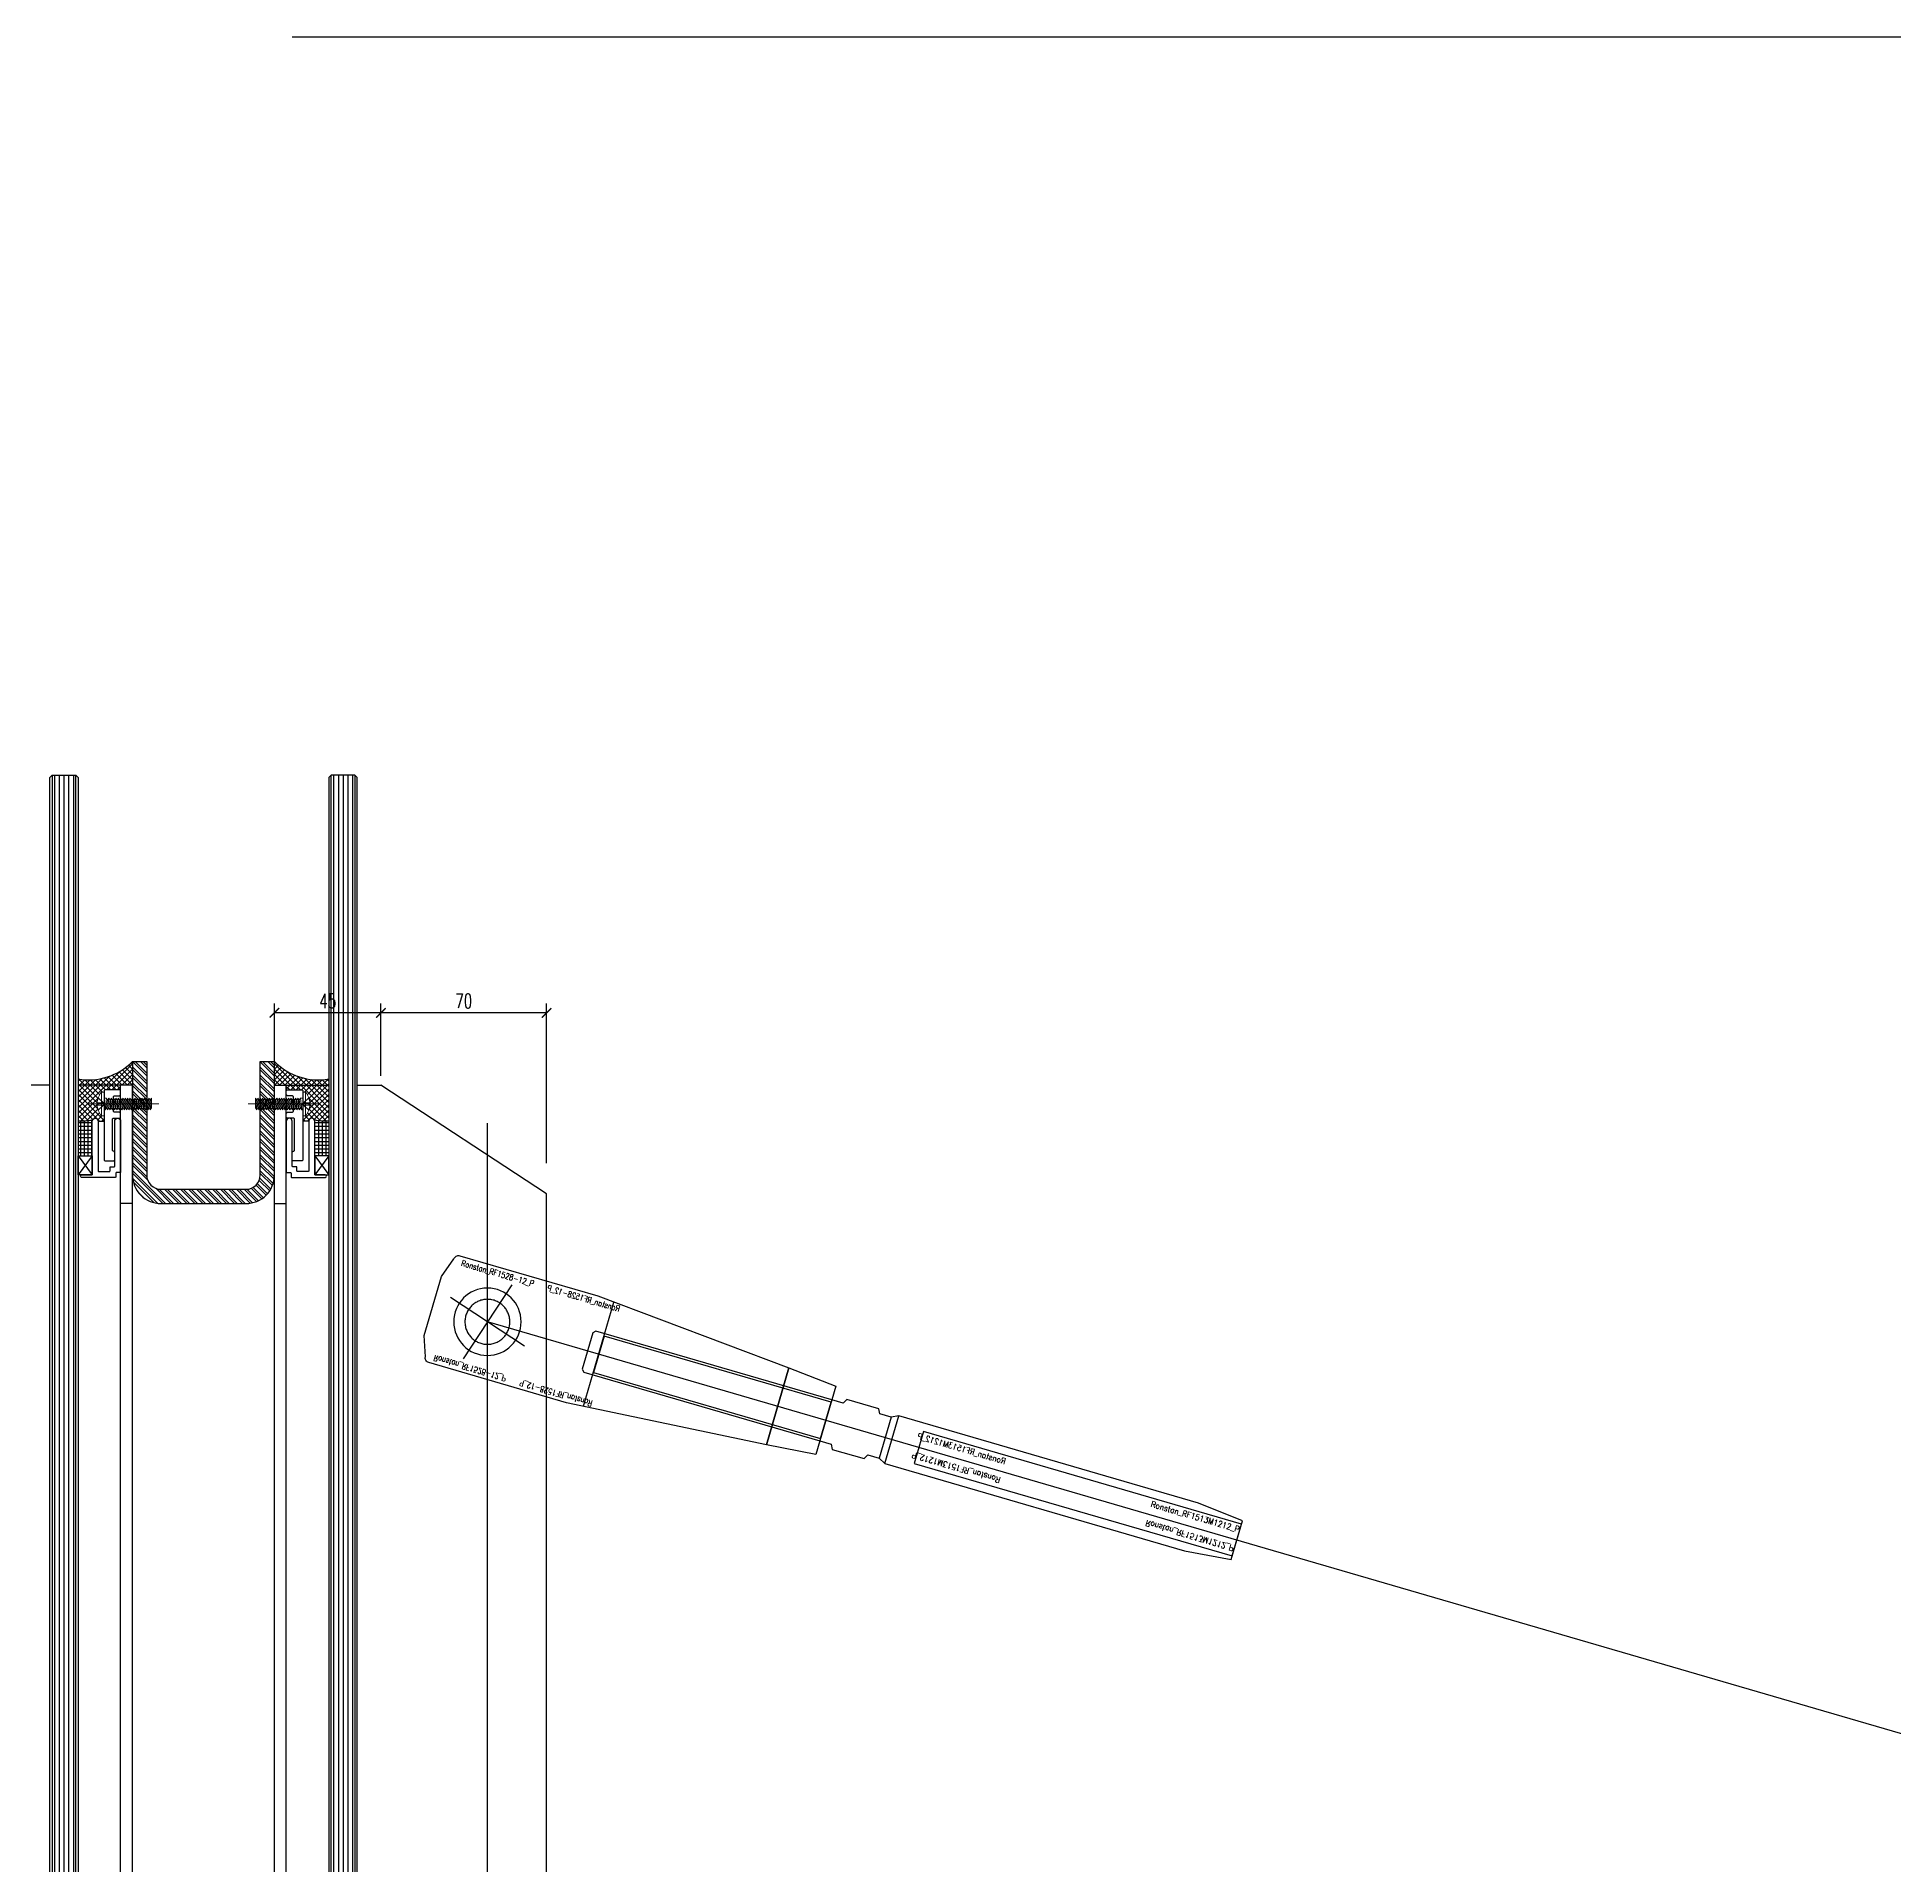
# Model space of a CAD drawing. Extents: x -163002 to 22103, y -98847 to 51643.
# Drawn here: x -113320 to -112535, y 35277 to 36050 of the extents above; entities that cross this region are included whole.
import ezdxf

# ---------------------------------------------------------------- set-up
doc = ezdxf.new("R2010")
doc.units = 0
doc.header["$LTSCALE"] = 1000
doc.header["$MEASUREMENT"] = 0
doc.linetypes.add('S2108a$0$CENTER', pattern=[2, 1.25, -0.25, 0.25, -0.25])
doc.linetypes.add('S2108a$0$HIDDEN', pattern=[0.375, 0.25, -0.125])
doc.layers.get('0').update_dxf_attribs({"linetype": 'CONTINUOUS'})
doc.layers.get('Defpoints').update_dxf_attribs({"linetype": 'CONTINUOUS'})
for name, color, linetype, lineweight in [('S2108a$0$0.25bC', 6, 'CONTINUOUS', 18), ('S2108a$0$0.25bCEN', 1, 'S2108a$0$CENTER', 18), ('S2108a$0$0.25bH', 3, 'S2108a$0$HIDDEN', 18)]:
    doc.layers.add(name, color=color, linetype=linetype, lineweight=lineweight)
for name, color, linetype in [('S2108a$0$Aux (not print)', 11, 'CONTINUOUS'), ('S2108a$0$buila', 14, 'S2108a$0$HIDDEN'), ('S2108a$0$Die No(Not Print)', 11, 'CONTINUOUS'), ('S2108a$0$glass-p', 1, 'CONTINUOUS'), ('S2108a$0$SS Cable', 9, 'CONTINUOUS'), ('S2108a$0$Steel', 30, 'CONTINUOUS')]:
    doc.layers.add(name, color=color, linetype=linetype)
doc.styles.add('S2108a$0$ROMANS', font='romans', dxfattribs={"width": 0.9})
doc.styles.add('S2108a$0$TXT', font='txt.shx', dxfattribs={"width": 0.7})
doc.dimstyles.new('S2108a$0$1', dxfattribs={"dimtxt": 3, "dimasz": 2, "dimexe": 2, "dimexo": 2, "dimgap": 1, "dimtad": 1, "dimdsep": 46, "dimtxsty": 'S2108a$0$TXT', "dimblk": 'S2108a$0$_ArchTick', "dimcen": 2.5, "dimclrd": 256, "dimclre": 256, "dimclrt": 256, "dimazin": 0, "dimtfac": 1, "dimtmove": 0, "dimatfit": 3, "dimfxl": 1, "dimlwd": -1, "dimlwe": -1, "dimarcsym": 0})

# ---------------------------------------------------------------- blocks, each defined once
blk = doc.blocks.new('S2108a$0$11')
at = {"layer": 'S2108a$0$0.25bC'}
for p, q in [((1102.68, 1209.74), (1103.54, 1210.24)), ((1107.68, 1210.24), (1102.68, 1209.74)), ((1103.54, 1209.24), (1102.68, 1209.74)), ((1103.54, 1209.24), (1102.68, 1209.74)), ((1107.68, 1209.24), (1102.68, 1208.74)), ((1102.68, 1208.74), (1103.54, 1209.24)), ((1103.54, 1210.24), (1107.68, 1210.24)), ((1107.68, 1210.24), (1106.81, 1209.74)), ((1106.81, 1209.74), (1107.68, 1209.24)), ((1107.68, 1209.24), (1106.81, 1208.74)), ((1103.54, 1208.24), (1102.68, 1208.74)), ((1107.68, 1208.24), (1102.68, 1207.74)), ((1102.68, 1207.74), (1103.54, 1208.24)), ((1103.54, 1207.24), (1102.68, 1207.74)), ((1103.54, 1207.24), (1102.68, 1207.74)), ((1107.68, 1207.24), (1102.68, 1206.74)), ((1102.68, 1206.74), (1103.54, 1207.24)), ((1102.68, 1206.74), (1103.54, 1207.24)), ((1103.54, 1206.24), (1102.68, 1206.74)), ((1103.54, 1206.24), (1102.68, 1206.74)), ((1102.68, 1205.74), (1103.54, 1206.24)), ((1107.68, 1206.24), (1102.68, 1205.74)), ((1103.54, 1205.24), (1102.68, 1205.74)), ((1103.54, 1205.24), (1102.68, 1205.74)), ((1107.68, 1205.24), (1102.68, 1204.74)), ((1102.68, 1204.74), (1103.54, 1205.24)), ((1103.54, 1204.24), (1102.68, 1204.74)), ((1107.68, 1204.24), (1102.68, 1203.74)), ((1102.68, 1203.74), (1103.54, 1204.24)), ((1103.54, 1203.24), (1102.68, 1203.74)), ((1103.54, 1203.24), (1102.68, 1203.74)), ((1107.68, 1203.24), (1102.68, 1202.74)), ((1102.68, 1202.74), (1103.54, 1203.24)), ((1102.68, 1202.74), (1103.54, 1203.24)), ((1103.54, 1202.24), (1102.68, 1202.74)), ((1107.68, 1202.24), (1102.68, 1201.74)), ((1102.68, 1201.74), (1103.54, 1202.24)), ((1103.54, 1201.24), (1102.68, 1201.74)), ((1106.81, 1208.74), (1107.68, 1208.24)), ((1107.68, 1208.24), (1106.81, 1207.74)), ((1106.81, 1207.74), (1107.68, 1207.24)), ((1107.68, 1207.24), (1106.81, 1206.74)), ((1106.81, 1206.74), (1107.68, 1206.24)), ((1107.68, 1206.24), (1106.81, 1205.74)), ((1106.81, 1205.74), (1107.68, 1205.24)), ((1107.68, 1205.24), (1106.81, 1204.74)), ((1106.81, 1204.74), (1107.68, 1204.24)), ((1107.68, 1204.24), (1106.81, 1203.74)), ((1106.81, 1203.74), (1107.68, 1203.24)), ((1106.81, 1203.74), (1107.68, 1203.24)), ((1107.68, 1203.24), (1106.81, 1202.74)), ((1106.81, 1202.74), (1107.68, 1202.24)), ((1107.68, 1202.24), (1106.81, 1201.74)), ((1106.81, 1201.74), (1107.68, 1201.24)), ((1107.68, 1201.24), (1102.68, 1200.74)), ((1102.68, 1200.74), (1103.54, 1201.24)), ((1103.54, 1200.24), (1102.68, 1200.74)), ((1102.68, 1199.74), (1107.68, 1200.24)), ((1102.68, 1199.74), (1103.54, 1200.24)), ((1103.54, 1199.24), (1102.68, 1199.74)), ((1102.68, 1198.74), (1107.68, 1199.24)), ((1102.68, 1198.74), (1103.54, 1199.24)), ((1103.54, 1198.24), (1102.68, 1198.74)), ((1103.54, 1198.24), (1102.68, 1198.74)), ((1107.68, 1198.24), (1102.68, 1197.74)), ((1102.68, 1197.74), (1103.54, 1198.24)), ((1102.68, 1197.74), (1103.54, 1198.24)), ((1103.54, 1197.24), (1102.68, 1197.74)), ((1107.68, 1197.24), (1102.68, 1196.74)), ((1102.68, 1196.74), (1103.54, 1197.24)), ((1103.54, 1196.24), (1102.68, 1196.74)), ((1107.68, 1196.24), (1102.68, 1195.74)), ((1102.68, 1195.74), (1103.54, 1196.24)), ((1103.54, 1195.24), (1102.68, 1195.74)), ((1102.68, 1194.74), (1107.68, 1195.24)), ((1102.68, 1194.74), (1103.54, 1195.24)), ((1103.54, 1194.24), (1102.68, 1194.74)), ((1102.68, 1193.74), (1107.68, 1194.24)), ((1102.68, 1193.74), (1103.54, 1194.24)), ((1103.54, 1193.24), (1102.68, 1193.74)), ((1107.68, 1201.24), (1106.81, 1200.74)), ((1106.81, 1200.74), (1107.68, 1200.24)), ((1107.68, 1200.24), (1106.81, 1199.74)), ((1106.81, 1199.74), (1107.68, 1199.24)), ((1107.68, 1199.24), (1106.81, 1198.74)), ((1106.81, 1198.74), (1107.68, 1198.24)), ((1106.81, 1198.74), (1107.68, 1198.24)), ((1107.68, 1198.24), (1106.81, 1197.74)), ((1106.81, 1197.74), (1107.68, 1197.24)), ((1107.68, 1197.24), (1106.81, 1196.74)), ((1106.81, 1196.74), (1107.68, 1196.24)), ((1107.68, 1196.24), (1106.81, 1195.74)), ((1106.81, 1195.74), (1107.68, 1195.24)), ((1107.68, 1195.24), (1106.81, 1194.74)), ((1106.81, 1194.74), (1107.68, 1194.24)), ((1107.68, 1194.24), (1106.81, 1193.74)), ((1106.81, 1193.74), (1107.68, 1193.24)), ((1110.18, 1189.15), (1100.18, 1189.15)), ((1102.68, 1192.74), (1107.68, 1193.24)), ((1102.68, 1192.74), (1103.54, 1193.24)), ((1103.54, 1192.24), (1102.68, 1192.74)), ((1107.68, 1192.24), (1102.68, 1191.74)), ((1102.68, 1191.74), (1103.54, 1192.24)), ((1103.54, 1191.24), (1102.68, 1191.74)), ((1102.68, 1190.74), (1107.68, 1191.24)), ((1102.68, 1190.74), (1103.54, 1191.24)), ((1102.68, 1190.24), (1102.68, 1190.74)), ((1107.68, 1193.24), (1106.81, 1192.74)), ((1106.81, 1192.74), (1107.68, 1192.24)), ((1107.68, 1192.24), (1106.81, 1191.74)), ((1106.81, 1191.74), (1107.68, 1191.24)), ((1107.68, 1191.24), (1107.68, 1190.24))]:
    blk.add_line(p, q, dxfattribs=at)
blk.add_lwpolyline([(1100.18, 1189.15), (1100.18, 1190.24), (1110.18, 1190.24), (1110.18, 1189.15, -0.167288), (1105.68, 1187.26), (1105.68, 1187.76), (1104.68, 1187.76), (1104.68, 1187.26, -0.167288)], format="xyb", close=True, dxfattribs=at)
for start, end in [(241.32628, 264.26083), (275.73917, 298.67372)]:
    blk.add_arc((1105.18, 1192.24), 5, start, end, dxfattribs=at)
at = {"layer": 'S2108a$0$0.25bCEN', "ltscale": 0.05}
for p, q in [((1106.81, 1209.74), (1103.54, 1209.24)), ((1106.81, 1208.74), (1103.54, 1208.24)), ((1106.81, 1207.74), (1103.54, 1207.24)), ((1106.81, 1207.74), (1103.54, 1207.24)), ((1106.81, 1206.74), (1103.54, 1206.24)), ((1106.81, 1206.74), (1103.54, 1206.24)), ((1106.81, 1205.74), (1103.54, 1205.24)), ((1106.81, 1204.74), (1103.54, 1204.24)), ((1106.81, 1203.74), (1103.54, 1203.24)), ((1106.81, 1203.74), (1103.54, 1203.24)), ((1106.81, 1202.74), (1103.54, 1202.24)), ((1106.81, 1201.74), (1103.54, 1201.24)), ((1103.54, 1200.24), (1106.81, 1200.74)), ((1106.81, 1199.74), (1103.54, 1199.24)), ((1106.81, 1198.74), (1103.54, 1198.24)), ((1106.81, 1198.74), (1103.54, 1198.24)), ((1106.81, 1197.74), (1103.54, 1197.24)), ((1106.81, 1196.74), (1103.54, 1196.24)), ((1103.54, 1195.24), (1106.81, 1195.74)), ((1106.81, 1194.74), (1103.54, 1194.24)), ((1106.81, 1193.74), (1103.54, 1193.24)), ((1103.54, 1192.24), (1106.81, 1192.74)), ((1103.54, 1191.24), (1106.81, 1191.74))]:
    blk.add_line(p, q, dxfattribs=at)
at = {"layer": 'S2108a$0$0.25bCEN', "ltscale": 0.2}
blk.add_line((1105.18, 1183.62), (1105.18, 1213.41), dxfattribs=at)
at = {"layer": 'S2108a$0$0.25bH', "ltscale": 0.1}
for p, q in [((1104.68, 1189.94), (1102.63, 1187.69)), ((1105.68, 1189.94), (1104.68, 1189.94)), ((1104.68, 1187.76), (1104.68, 1189.94)), ((1105.68, 1187.76), (1105.68, 1189.94)), ((1107.72, 1187.69), (1105.68, 1189.94))]:
    blk.add_line(p, q, dxfattribs=at)
blk.add_lwpolyline([(1104.68, 1189.94), (1105.18, 1190.24), (1105.68, 1189.94)], dxfattribs=at)
blk = doc.blocks.new('S2108a$0$_ArchTick')
at = {"color": 0, "const_width": 0.15}
blk.add_lwpolyline([(-0.5, -0.5), (0.5, 0.5)], dxfattribs=at)
blk = doc.blocks.new('*D210')
at = {"layer": 'Defpoints', "color": 0, "transparency": 16777216}
for p in [(-113174.9, 35637.66), (-113174.9, 35607.08), (-113104.9, 35570.13)]:
    blk.add_point(p, dxfattribs=at)
at = {"layer": 'S2108a$0$glass-p', "transparency": 16777216}
for p, q in [((-113174.9, 35611.08), (-113174.9, 35641.66)), ((-113104.9, 35574.13), (-113104.9, 35641.66)), ((-113104.9, 35637.66), (-113174.9, 35637.66))]:
    blk.add_line(p, q, dxfattribs=at)
at = {"layer": 'S2108a$0$glass-p', "transparency": 16777216, "xscale": 4, "yscale": 4, "zscale": 4, "rotation": 180}
blk.add_blockref('S2108a$0$_ArchTick', (-113174.9, 35637.66), dxfattribs=at)
at = {"layer": 'S2108a$0$glass-p', "transparency": 16777216, "xscale": 4, "yscale": 4, "zscale": 4}
blk.add_blockref('S2108a$0$_ArchTick', (-113104.9, 35637.66), dxfattribs=at)
at = {"layer": 'S2108a$0$glass-p', "transparency": 16777216, "insert": (-113139.9, 35642.66), "char_height": 6, "attachment_point": 5, "style": 'S2108a$0$TXT'}
blk.add_mtext('70', dxfattribs=at)
blk = doc.blocks.new('*D212')
at = {"layer": 'Defpoints', "color": 0, "transparency": 16777216}
for p in [(-113219.9, 35637.66), (-113219.9, 35607.08), (-113174.9, 35607.08)]:
    blk.add_point(p, dxfattribs=at)
at = {"layer": 'S2108a$0$glass-p', "transparency": 16777216}
for p, q in [((-113219.9, 35611.08), (-113219.9, 35641.66)), ((-113174.9, 35611.08), (-113174.9, 35641.66)), ((-113174.9, 35637.66), (-113219.9, 35637.66))]:
    blk.add_line(p, q, dxfattribs=at)
at = {"layer": 'S2108a$0$glass-p', "transparency": 16777216, "xscale": 4, "yscale": 4, "zscale": 4, "rotation": 180}
blk.add_blockref('S2108a$0$_ArchTick', (-113219.9, 35637.66), dxfattribs=at)
at = {"layer": 'S2108a$0$glass-p', "transparency": 16777216, "xscale": 4, "yscale": 4, "zscale": 4}
blk.add_blockref('S2108a$0$_ArchTick', (-113174.9, 35637.66), dxfattribs=at)
at = {"layer": 'S2108a$0$glass-p', "transparency": 16777216, "insert": (-113197.4, 35642.66), "char_height": 6, "attachment_point": 5, "style": 'S2108a$0$TXT'}
blk.add_mtext('45', dxfattribs=at)
blk = doc.blocks.new('S2108a$0$Ronstan_RF1528-12_P')
at = {"layer": 'S2108a$0$Aux (not print)', "linetype": 'S2108a$0$HIDDEN'}
blk.add_circle((0, 0), 9.5, dxfattribs=at)
at = {"layer": 'S2108a$0$Aux (not print)'}
for p in [(0, 0), (149, 0)]:
    blk.add_point(p, dxfattribs=at)
at = {"layer": 'S2108a$0$SS Cable', "color": 8, "linetype": 'S2108a$0$HIDDEN'}
blk.add_line((49, 22.94), (49, -22.97), dxfattribs=at)
at = {"layer": 'S2108a$0$SS Cable', "color": 0, "linetype": 'ByBlock'}
blk.add_lwpolyline([(-19, 23.5, 0.414214), (-21, 21.5), (-24, 13), (-24, -13), (-21, -21.53, 0.414214), (-19, -23.53), (41.72, -23.53), (127.76, -16.89), (127.76, 16.89), (41.72, 23.5)], format="xyb", close=True, dxfattribs=at)
blk.add_lwpolyline([(127.76, -16.89), (149, -15.01), (149, 15.01), (127.76, 16.89)], close=True, dxfattribs=at)
at = {"layer": 'S2108a$0$SS Cable', "color": 8, "linetype": 'S2108a$0$HIDDEN'}
blk.add_lwpolyline([(49, 8), (149, 8), (149, -8), (49, -8)], close=True, dxfattribs=at)
at = {"layer": 'S2108a$0$Steel', "color": 8}
blk.add_circle((0, 0), 14.25, dxfattribs=at)
at = {"layer": 'S2108a$0$Aux (not print)', "style": 'S2108a$0$ROMANS', "width": 0.7}
for text_generation_flag, p in [(6, (-17.5, 19.63)), (4, (52.16, 19.63))]:
    blk.add_text('Ronstan_RF1528-12_P', height=2.5, rotation=180, dxfattribs=dict(at, text_generation_flag=text_generation_flag)).set_placement(p)
for text_generation_flag, p in [(4, (-17.5, -19.63)), (6, (52.16, -19.63))]:
    blk.add_text('Ronstan_RF1528-12_P', height=2.5, dxfattribs=dict(at, text_generation_flag=text_generation_flag)).set_placement(p)
blk = doc.blocks.new('S2108a$0$Ronstan_RF1513M1212_P')
at = {"layer": 'S2108a$0$Aux (not print)', "linetype": 'S2108a$0$HIDDEN'}
blk.add_lwpolyline([(0, -9), (-103.95, -9), (-104.95, -8), (-104.95, 8), (-103.95, 9), (0, 9)], dxfattribs=at)
blk.add_lwpolyline([(180.92, -7), (40.92, -7), (40.92, 7), (180.92, 7)], close=True, dxfattribs=at)
at = {"layer": 'S2108a$0$Aux (not print)'}
for p in [(0, 0), (180.92, 0)]:
    blk.add_point(p, dxfattribs=at)
at = {"layer": 'S2108a$0$SS Cable', "linetype": 'ByBlock'}
blk.add_line((26.08, -9), (26.08, 9), dxfattribs=at)
blk.add_line((26.08, -9), (26.08, 9), dxfattribs=at)
at = {"layer": 'S2108a$0$SS Cable', "color": 0, "linetype": 'ByBlock'}
for points in [[(0, 9), (5, 9), (6, 11), (20.08, 11), (21.08, 9), (26.08, 9), (29.08, 10.5), (160.92, 10.5), (180.92, 8.5), (180.92, -8.5), (160.92, -10.5), (29.08, -10.5), (26.08, -9), (21.08, -9), (20.08, -11), (6, -11), (5, -9), (0, -9)], [(26.08, 9), (29.08, 10.5), (29.08, -10.5), (26.08, -9)]]:
    blk.add_lwpolyline(points, close=True, dxfattribs=at)
at = {"layer": 'S2108a$0$Die No(Not Print)', "extrusion": (0, 0, -1), "char_height": 2.5, "width": 32.6375, "attachment_point": 1, "style": 'S2108a$0$ROMANS'}
for insert, text_direction in [((77.77, 5), (-1, 0, 0)), ((141.89, -5.83), (1, 0, 0))]:
    blk.add_mtext('Ronstan_RF1513M1212_P', dxfattribs=dict(at, insert=insert, text_direction=text_direction))
at = {"layer": 'S2108a$0$Die No(Not Print)', "insert": (141.89, 5), "char_height": 2.5, "width": 32.6375, "attachment_point": 1, "style": 'S2108a$0$ROMANS'}
blk.add_mtext('Ronstan_RF1513M1212_P', dxfattribs=at)
at = {"layer": 'S2108a$0$Die No(Not Print)', "insert": (77.77, -5.83), "char_height": 2.5, "width": 32.6375, "attachment_point": 1, "rotation": 180, "style": 'S2108a$0$ROMANS'}
blk.add_mtext('Ronstan_RF1513M1212_P', dxfattribs=at)
blk = doc.blocks.new('S2108a')
at = {"layer": 'S2108a$0$glass-p'}
h = blk.add_hatch(dxfattribs=at)
h.set_pattern_fill('ANSI37', color=256, scale=0.5, angle=90, style=0)
h.set_pattern_definition([(45, (-192100.6955, 68550.0799), (1.122532015, -1.122532015), []), (315, (-192100.6955, 68550.0799), (-1.122532015, -1.122532015), [])])
h.paths.add_polyline_path([(-113294.88, 35599.639), (-113294.38, 35599.639), (-113294.38, 35598.639), (-113294.88, 35598.639, 0.1672877), (-113292.987, 35594.139), (-113291.897, 35594.139), (-113291.897, 35591.889), (-113294.397, 35591.889, 0.7581322), (-113296.714, 35592.539, -0.0780345), (-113302.897, 35592.039), (-113302.897, 35609.749, 0.1832027), (-113284.897, 35613.111), (-113284.897, 35604.639, 0.4142136), (-113285.397, 35605.139), (-113291.397, 35605.139, 0.4142136), (-113291.897, 35604.639), (-113291.897, 35604.139), (-113292.987, 35604.139, 0.1672877)])
h.paths.add_polyline_path([(-113284.897, 35613.111, 0.0620318), (-113279.897, 35617.08), (-113279.897, 35607.08), (-113284.897, 35607.08)])
h = blk.add_hatch(dxfattribs=at)
h.set_pattern_fill('ANSI32', color=256, scale=0.25, angle=90, style=0)
h.set_pattern_definition([(135, (-32773.6782, 68639.2562), (-1.68379802, -1.68379802), []), (135, (-32773.6782, 68640.3787), (-1.68379802, -1.68379802), [])])
edge = h.paths.add_edge_path()
edge.add_line((-113219.897, 35617.08), (-113279.897, 35617.08))
edge.add_line((-113279.897, 35617.08), (-113279.897, 35569.08))
edge.add_arc((-113267.897, 35569.08), 12, 180, 270)
edge.add_line((-113267.897, 35557.08), (-113231.897, 35557.08))
edge.add_arc((-113231.897, 35569.08), 12, 270, 360)
edge.add_line((-113219.897, 35569.08), (-113219.897, 35617.08))
edge = h.paths.add_edge_path()
edge.add_line((-113225.897, 35617.08), (-113273.897, 35617.08))
edge.add_line((-113273.897, 35617.08), (-113273.897, 35569.08))
edge.add_arc((-113267.897, 35569.08), 6, 180, 270)
edge.add_line((-113267.897, 35563.08), (-113231.897, 35563.08))
edge.add_arc((-113231.897, 35569.08), 6, 270, 360)
edge.add_line((-113225.897, 35569.08), (-113225.897, 35617.08))
h = blk.add_hatch(dxfattribs=at)
h.set_pattern_fill('ANSI37', color=256, scale=0.5, angle=90, style=0)
h.set_pattern_definition([(135, (-34399.098, 68550.0799), (-1.122532015, -1.122532015), []), (225, (-34399.098, 68550.0799), (1.122532015, -1.122532015), [])])
h.paths.add_polyline_path([(-113204.913, 35599.639), (-113205.413, 35599.639), (-113205.413, 35598.639), (-113204.913, 35598.639, -0.1672877), (-113206.807, 35594.139), (-113207.897, 35594.139), (-113207.897, 35591.889), (-113205.397, 35591.889, -0.7581322), (-113203.079, 35592.539, 0.0780345), (-113196.897, 35592.039), (-113196.897, 35609.749, -0.1832027), (-113214.897, 35613.111), (-113214.897, 35604.639, -0.4142136), (-113214.397, 35605.139), (-113208.397, 35605.139, -0.4142136), (-113207.897, 35604.639), (-113207.897, 35604.139), (-113206.807, 35604.139, -0.1672877)])
h.paths.add_polyline_path([(-113214.897, 35613.111, -0.0620318), (-113219.897, 35617.08), (-113219.897, 35607.08), (-113214.897, 35607.08)])
h = blk.add_hatch(dxfattribs=at)
h.set_pattern_fill('NET', color=256, scale=0.5, angle=90, style=0)
h.set_pattern_definition([(90, (-114247.927, 46718.0799), (1.5875, -1e-16), []), (360, (-114247.927, 46718.0799), (0, -1.5875), [])])
h.paths.add_polyline_path([(-113296.897, 35577.239), (-113302.897, 35577.239), (-113302.897, 35592.039, 0.0827625), (-113296.897, 35592.539)])
h = blk.add_hatch(dxfattribs=at)
h.set_pattern_fill('NET', color=256, scale=0.5, angle=90, style=0)
h.set_pattern_definition([(90, (-112251.8664, 46718.0799), (-1.5875, 1e-16), []), (180, (-112251.8664, 46718.0799), (-2e-16, -1.5875), [])])
h.paths.add_polyline_path([(-113202.897, 35577.239), (-113196.897, 35577.239), (-113196.897, 35592.039, -0.0827625), (-113202.897, 35592.539)])
at = {"layer": 'S2108a$0$buila', "ltscale": 3}
blk.add_line((-105712.4, 36050.092), (-132749.9, 36050.1), dxfattribs=at)
at = {"layer": 'S2108a$0$glass-p'}
for p, q in [((-113314.897, 35737.106), (-113313.897, 35738.106)), ((-113314.897, 35138.106), (-113314.897, 35737.106)), ((-113313.897, 35738.106), (-113303.897, 35738.106)), ((-113313.897, 35738.106), (-113313.897, 35138.106)), ((-113312.897, 35738.106), (-113312.897, 35138.106)), ((-113310.897, 35738.106), (-113310.897, 35138.106)), ((-113308.897, 35738.106), (-113308.897, 35138.106)), ((-113306.897, 35738.106), (-113306.897, 35138.106)), ((-113304.897, 35738.106), (-113304.897, 35138.106)), ((-113303.897, 35138.106), (-113303.897, 35738.106)), ((-113302.897, 35737.106), (-113303.897, 35738.106)), ((-113302.897, 35737.106), (-113302.897, 35138.106)), ((-113196.897, 35737.106), (-113195.897, 35738.106)), ((-113196.897, 35737.106), (-113196.897, 35138.106)), ((-113185.897, 35738.106), (-113195.897, 35738.106)), ((-113195.897, 35138.106), (-113195.897, 35738.106)), ((-113194.897, 35738.106), (-113194.897, 35138.106)), ((-113192.897, 35738.106), (-113192.897, 35138.106)), ((-113190.897, 35738.106), (-113190.897, 35138.106)), ((-113188.897, 35738.106), (-113188.897, 35138.106)), ((-113186.897, 35738.106), (-113186.897, 35138.106)), ((-113184.897, 35737.106), (-113185.897, 35738.106)), ((-113185.897, 35738.106), (-113185.897, 35138.106)), ((-113184.897, 35138.106), (-113184.897, 35737.106)), ((-113279.897, 35617.08), (-113273.897, 35617.08)), ((-113225.897, 35617.08), (-113219.897, 35617.08)), ((-113314.897, 35607.08), (-113324.897, 35607.08)), ((-113284.897, 35607.08), (-113302.897, 35607.08)), ((-113284.897, 35138.106), (-113284.897, 35607.08)), ((-113279.897, 35607.08), (-113284.897, 35607.08)), ((-113279.897, 35138.106), (-113279.897, 35607.08)), ((-113219.897, 35138.106), (-113219.897, 35607.08)), ((-113219.897, 35607.08), (-113214.897, 35607.08)), ((-113214.897, 35138.106), (-113214.897, 35607.08)), ((-113214.897, 35607.08), (-113196.897, 35607.08)), ((-113184.897, 35607.08), (-113174.897, 35607.08)), ((-113104.897, 35561.126), (-113174.897, 35607.08)), ((-113294.397, 35591.889), (-113291.897, 35591.889)), ((-113205.397, 35591.889), (-113207.897, 35591.889)), ((-113129.897, 35138.106), (-113129.897, 35590.98)), ((-113129.897, 35138.106), (-113129.897, 35590.98)), ((-113302.897, 35577.239), (-113296.897, 35569.239)), ((-113296.897, 35577.239), (-113302.897, 35569.239)), ((-113196.897, 35577.239), (-113202.897, 35569.239)), ((-113202.897, 35577.239), (-113196.897, 35569.239)), ((-113104.897, 35138.106), (-113104.897, 35561.126)), ((-113279.897, 35557.08), (-113284.897, 35557.08)), ((-113219.897, 35557.08), (-113214.897, 35557.08)), ((-113119.632, 35522.715), (-113140.161, 35491.444)), ((-113114.261, 35496.815), (-113145.533, 35517.344)), ((-111749.898, 35105.045), (-113129.897, 35507.08))]:
    blk.add_line(p, q, dxfattribs=at)
for points in [[(-113279.897, 35617.08), (-113279.897, 35569.08, 0.4142136), (-113267.897, 35557.08), (-113231.897, 35557.08, 0.4142136), (-113219.897, 35569.08), (-113219.897, 35617.08)], [(-113273.897, 35617.08), (-113273.897, 35569.08, 0.4142136), (-113267.897, 35563.08), (-113231.897, 35563.08, 0.4142136), (-113225.897, 35569.08), (-113225.897, 35617.08)], [(-113287.897, 35579.139), (-113287.897, 35579.139), (-113287.897, 35579.139, -0.4142136), (-113288.397, 35579.639), (-113288.397, 35592.639, -0.4142136), (-113287.897, 35593.139), (-113285.397, 35593.139, 0.4142136), (-113284.897, 35593.639), (-113284.897, 35595.139, 0.4142136), (-113285.397, 35595.639), (-113287.397, 35595.639, -0.4142136), (-113287.897, 35596.139), (-113287.897, 35599.139), (-113287.897, 35602.139, -0.4142136), (-113287.397, 35602.639), (-113285.397, 35602.639, 0.4142136), (-113284.897, 35603.139), (-113284.897, 35604.639, 0.4142136), (-113285.397, 35605.139), (-113291.397, 35605.139, 0.4142136), (-113291.897, 35604.639), (-113291.897, 35599.522), (-113291.514, 35599.139), (-113291.897, 35598.756), (-113291.897, 35575.639, 0.4142136), (-113291.397, 35575.139), (-113287.897, 35575.139, 0.4142136), (-113287.397, 35575.639), (-113287.397, 35578.639, 0.4142136), (-113287.897, 35579.139)], [(-113211.897, 35579.139), (-113211.897, 35579.139), (-113211.897, 35579.139, 0.4142136), (-113211.397, 35579.639), (-113211.397, 35592.639, 0.4142136), (-113211.897, 35593.139), (-113214.397, 35593.139, -0.4142136), (-113214.897, 35593.639), (-113214.897, 35595.139, -0.4142136), (-113214.397, 35595.639), (-113212.397, 35595.639, 0.4142136), (-113211.897, 35596.139), (-113211.897, 35599.139), (-113211.897, 35602.139, 0.4142136), (-113212.397, 35602.639), (-113214.397, 35602.639, -0.4142136), (-113214.897, 35603.139), (-113214.897, 35604.639, -0.4142136), (-113214.397, 35605.139), (-113208.397, 35605.139, -0.4142136), (-113207.897, 35604.639), (-113207.897, 35599.522), (-113208.28, 35599.139), (-113207.897, 35598.756), (-113207.897, 35575.639, -0.4142136), (-113208.397, 35575.139), (-113211.897, 35575.139, -0.4142136), (-113212.397, 35575.639), (-113212.397, 35578.639, -0.4142136), (-113211.897, 35579.139)]]:
    blk.add_lwpolyline(points, format="xyb", dxfattribs=at)
for points in [[(-113287.397, 35591.889, -1), (-113284.897, 35591.889), (-113284.897, 35570.339, -0.4142136), (-113285.097, 35570.139), (-113286.697, 35570.139, 0.4142136), (-113286.897, 35569.939), (-113286.897, 35568.339, -0.4142136), (-113287.097, 35568.139), (-113301.397, 35568.139, -1), (-113301.397, 35569.139), (-113297.097, 35569.139, 0.4142136), (-113296.897, 35569.339), (-113296.897, 35591.889, -1), (-113294.397, 35591.889), (-113294.397, 35570.839, 0.4142136), (-113294.197, 35570.639), (-113289.597, 35570.639, 0.4142136), (-113289.397, 35570.839), (-113289.397, 35572.439, -0.4142136), (-113289.197, 35572.639), (-113287.597, 35572.639, 0.4142136), (-113287.397, 35572.839)], [(-113212.397, 35591.889, 1), (-113214.897, 35591.889), (-113214.897, 35570.339, 0.4142136), (-113214.697, 35570.139), (-113213.097, 35570.139, -0.4142136), (-113212.897, 35569.939), (-113212.897, 35568.339, 0.4142136), (-113212.697, 35568.139), (-113198.397, 35568.139, 1), (-113198.397, 35569.139), (-113202.697, 35569.139, -0.4142136), (-113202.897, 35569.339), (-113202.897, 35591.889, 1), (-113205.397, 35591.889), (-113205.397, 35570.839, -0.4142136), (-113205.597, 35570.639), (-113210.197, 35570.639, -0.4142136), (-113210.397, 35570.839), (-113210.397, 35572.439, 0.4142136), (-113210.597, 35572.639), (-113212.197, 35572.639, -0.4142136), (-113212.397, 35572.839)]]:
    blk.add_lwpolyline(points, format="xyb", close=True, dxfattribs=at)
for points in [[(-113302.897, 35569.239), (-113302.897, 35577.239), (-113296.897, 35577.239), (-113296.897, 35569.239)], [(-113196.897, 35569.239), (-113196.897, 35577.239), (-113202.897, 35577.239), (-113202.897, 35569.239)]]:
    blk.add_lwpolyline(points, close=True, dxfattribs=at)
for centre, radius, start, end in [((-113298.33, 35635.169), 25.826, 259.815016, 315.539932), ((-113201.464, 35635.169), 25.826, 224.460068, 280.184984), ((-113301.398, 35611.975), 19.992, 265.69979, 283.547807), ((-113198.396, 35611.975), 19.992, 256.452193, 274.30021)]:
    blk.add_arc(centre, radius, start, end, dxfattribs=at)
at = {"layer": 'S2108a$0$glass-p', "xscale": -1}
for name, p, rotation in [('S2108a$0$11', (-114482.142, 34493.961), 270), ('S2108a$0$Ronstan_RF1528-12_P', (-113129.897, 35507.08), 163.7575935309149), ('S2108a$0$Ronstan_RF1513M1212_P', (-112986.844, 35465.404), 163.7575935309149)]:
    blk.add_blockref(name, p, dxfattribs=dict(at, rotation=rotation))
at = {"layer": 'S2108a$0$glass-p', "rotation": 90}
blk.add_blockref('S2108a$0$11', (-112017.652, 34493.961), dxfattribs=at)
at = {"layer": 'S2108a$0$glass-p'}
for base, p1, p2, picture, middle in [((-113219.897, 35637.66), (-113174.897, 35607.08), (-113219.897, 35607.08), '*D212', (-113197.397, 35642.66)), ((-113174.897, 35637.66), (-113104.897, 35570.129), (-113174.897, 35607.08), '*D210', (-113139.897, 35642.66))]:
    dim = blk.add_linear_dim(base=base, p1=p1, p2=p2, dimstyle='S2108a$0$1', override={"dimscale": 2}, dxfattribs=at)
    dim.commit()
    dim.dimension.update_dxf_attribs({"geometry": picture, "text_midpoint": middle})

msp = doc.modelspace()

# ---------------------------------------------------------------- block references
msp.add_blockref('S2108a', (0, 0))

doc.saveas('drawing.dxf')
